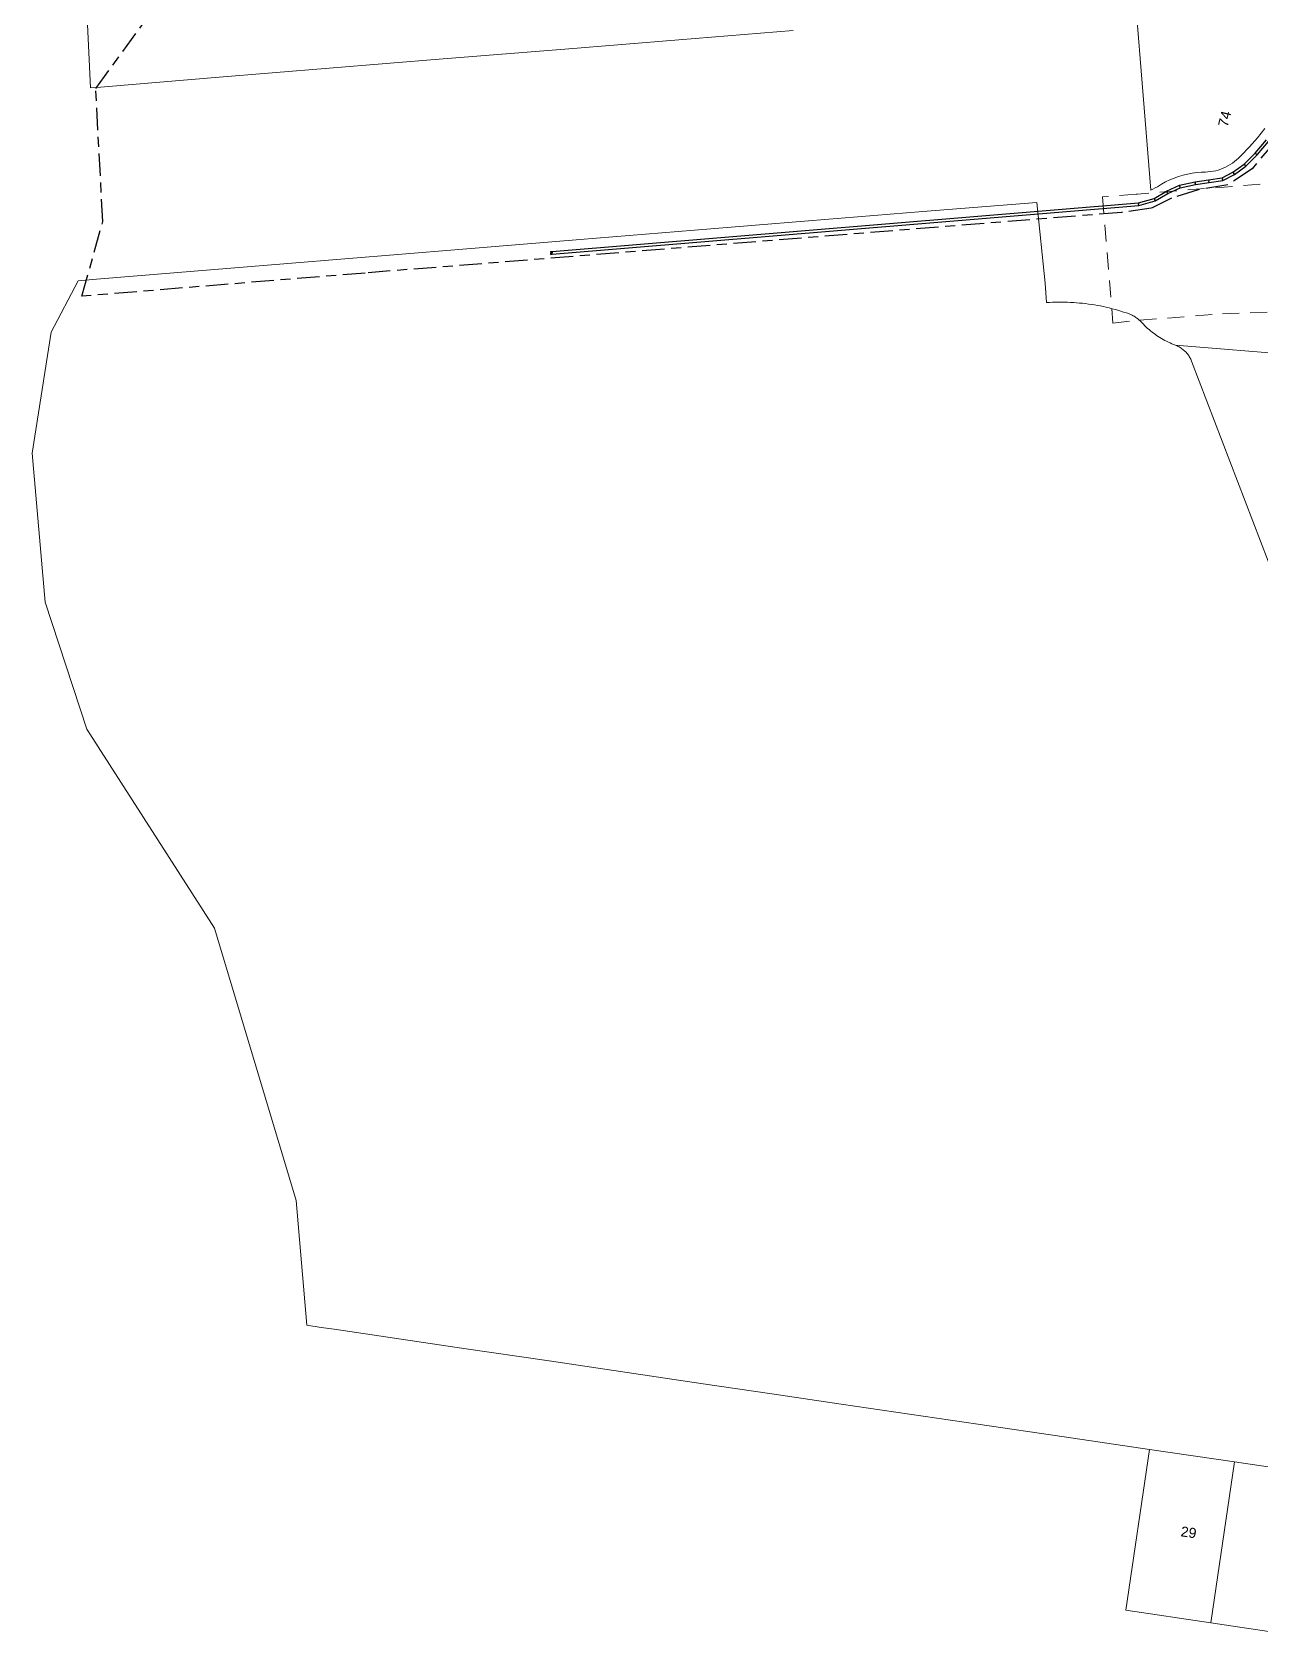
# Model space of a CAD drawing. Header units: metres. Extents: x 308616 to 310825, y 6264327 to 6267194.
# Drawn here: x 308708.2 to 308928.1, y 6266360.5 to 6266647.1 of the extents above; entities that cross this region are included whole.
import ezdxf

# ---------------------------------------------------------------- set-up
doc = ezdxf.new("R2010")
doc.units = ezdxf.units.M
doc.linetypes.add('Cable Exist UG', pattern=[8.2, 4, -1.2, 1.8, -1.2])
doc.linetypes.add('Dash', pattern=[5, 3, -2])
doc.layers.add('_User Miscellaneous9', color=7, linetype='Continuous')
doc.layers.add('Mains_HV_EXT', color=7, linetype='Continuous')
for name, color, linetype, lineweight in [('Cadastre Easements_SP_EXT', 7, 'Continuous', 5), ('Cadastre Land Parcels_SP_EXT', 7, 'Continuous', 5), ('Cadastre Roads_SP_EXT', 7, 'Continuous', 5)]:
    doc.layers.add(name, color=color, linetype=linetype, lineweight=lineweight)
doc.styles.get("Standard").update_dxf_attribs({"font": 'arial.ttf'})

msp = doc.modelspace()

# ---------------------------------------------------------------- linework, layer by layer
at = {"layer": '_User Miscellaneous9'}
for p, q in [((308927.05, 6266625.42), (308929.06, 6266627.79)), ((308927.4, 6266625.09), (308929.43, 6266627.49)), ((308923.07, 6266622), (308925.06, 6266623.44)), ((308925.06, 6266623.44), (308927.05, 6266625.42)), ((308925.06, 6266623.44), (308925.22, 6266623.25)), ((308925.37, 6266623.07), (308927.4, 6266625.09)), ((308927.05, 6266625.42), (308927.23, 6266625.26)), ((308927.4, 6266625.09), (308927.23, 6266625.26)), ((308916.28, 6266620.26), (308918.72, 6266620.63)), ((308918.72, 6266620.63), (308921.12, 6266620.99)), ((308918.72, 6266620.63), (308918.75, 6266620.39)), ((308918.79, 6266620.15), (308921.27, 6266620.53)), ((308921.12, 6266620.99), (308923.07, 6266622)), ((308921.12, 6266620.99), (308921.2, 6266620.76)), ((308921.27, 6266620.53), (308921.2, 6266620.76)), ((308921.27, 6266620.53), (308923.33, 6266621.59)), ((308923.07, 6266622), (308923.2, 6266621.8)), ((308923.33, 6266621.59), (308923.2, 6266621.8)), ((308923.33, 6266621.59), (308925.37, 6266623.07)), ((308925.37, 6266623.07), (308925.22, 6266623.25)), ((308908.98, 6266617.32), (308911.17, 6266618.61)), ((308909.17, 6266616.87), (308911.4, 6266618.18)), ((308911.17, 6266618.61), (308913.5, 6266619.69)), ((308911.17, 6266618.61), (308911.28, 6266618.39)), ((308911.4, 6266618.18), (308911.28, 6266618.39)), ((308911.4, 6266618.18), (308913.65, 6266619.23)), ((308913.5, 6266619.69), (308916.28, 6266620.26)), ((308913.5, 6266619.69), (308913.58, 6266619.46)), ((308913.65, 6266619.23), (308913.58, 6266619.46)), ((308913.65, 6266619.23), (308916.37, 6266619.79)), ((308916.28, 6266620.26), (308916.33, 6266620.02)), ((308916.37, 6266619.79), (308916.33, 6266620.02)), ((308916.37, 6266619.79), (308918.79, 6266620.15)), ((308918.79, 6266620.15), (308918.75, 6266620.39)), ((308801.26, 6266607.82), (308906.15, 6266616.53)), ((308801.3, 6266607.34), (308906.23, 6266616.05)), ((308906.15, 6266616.53), (308908.98, 6266617.32)), ((308906.15, 6266616.53), (308906.19, 6266616.29)), ((308906.23, 6266616.05), (308906.19, 6266616.29)), ((308906.23, 6266616.05), (308909.17, 6266616.87)), ((308908.98, 6266617.32), (308909.07, 6266617.09)), ((308909.17, 6266616.87), (308909.07, 6266617.09)), ((308800.99, 6266607.8), (308801.26, 6266607.82)), ((308800.99, 6266607.8), (308801.01, 6266607.56)), ((308801.03, 6266607.32), (308801.01, 6266607.56)), ((308801.03, 6266607.32), (308801.3, 6266607.34)), ((308801.26, 6266607.82), (308801.28, 6266607.58)), ((308801.3, 6266607.34), (308801.28, 6266607.58))]:
    msp.add_line(p, q, dxfattribs=at)
at = {"layer": 'Cadastre Easements_SP_EXT', "linetype": 'Dash'}
msp.add_lwpolyline([(308906.37, 6266595.55), (308921.18, 6266596.67), (308933.59, 6266597.11), (309008.83, 6266604.04), (309024.56, 6266605.41), (309016.26, 6266627.05), (309008.32, 6266626.41), (308944.68, 6266621.24), (308932.94, 6266620.29), (308905.97, 6266618.1), (308905.77, 6266618.09), (308899.75, 6266617.59), (308901.38, 6266597.64), (308901.57, 6266595.03), (308906.37, 6266595.55)], close=True, dxfattribs=at)
at = {"layer": 'Cadastre Land Parcels_SP_EXT', "linetype": 'Continuous'}
for points in [[(308905.63, 6266652.67), (308908.39, 6266618.77), (308908.39, 6266618.77), (308908.76, 6266619), (308909.15, 6266619.22), (308909.57, 6266619.42), (308910.27, 6266619.86), (308911.01, 6266620.26), (308911.77, 6266620.63), (308912.54, 6266620.95), (308913.33, 6266621.23), (308914.14, 6266621.47), (308914.96, 6266621.67), (308915.79, 6266621.83), (308916.62, 6266621.94), (308917.46, 6266622), (308918.03, 6266622.03), (308918.13, 6266622.03), (308918.6, 6266622.05), (308919.07, 6266622.11), (308919.53, 6266622.18), (308919.99, 6266622.28), (308920.45, 6266622.4), (308920.89, 6266622.55), (308921.33, 6266622.72), (308921.76, 6266622.91), (308922.17, 6266623.13), (308922.58, 6266623.37), (308922.97, 6266623.62), (308923.35, 6266623.9), (308923.72, 6266624.2), (308924.06, 6266624.51), (308924.55, 6266624.99), (308926.04, 6266626.53), (308927.44, 6266628.16), (308928.76, 6266629.85)], [(308995.19, 6266380.7), (308915.68, 6266588.19), (308915.6, 6266588.37), (308915.53, 6266588.55), (308915.44, 6266588.72), (308915.35, 6266588.88), (308915.25, 6266589.05), (308915.15, 6266589.21), (308915.03, 6266589.36), (308914.92, 6266589.52), (308914.8, 6266589.66), (308914.67, 6266589.81), (308914.53, 6266589.94), (308914.39, 6266590.08), (308914.25, 6266590.2), (308914.1, 6266590.32), (308913.95, 6266590.44), (308913.79, 6266590.55), (308913.63, 6266590.65), (308913.47, 6266590.75), (308913.3, 6266590.84), (308913.13, 6266590.92), (308912.95, 6266591), (308912.77, 6266591.07), (308912.45, 6266591.2), (308912.14, 6266591.33), (308911.82, 6266591.47), (308911.51, 6266591.61), (308911.2, 6266591.77), (308910.89, 6266591.93), (308910.59, 6266592.09), (308910.29, 6266592.26), (308910, 6266592.44), (308909.71, 6266592.62), (308909.42, 6266592.82), (308909.14, 6266593.01), (308908.86, 6266593.22), (308908.59, 6266593.42), (308908.32, 6266593.64), (308908.05, 6266593.86), (308907.79, 6266594.08), (308907.54, 6266594.32), (308907.29, 6266594.55), (308907.04, 6266594.8), (308906.8, 6266595.04), (308906.57, 6266595.3), (308906.44, 6266595.43), (308906.3, 6266595.57), (308906.16, 6266595.69), (308906.02, 6266595.82), (308905.87, 6266595.93), (308905.71, 6266596.05), (308905.56, 6266596.15), (308905.39, 6266596.25), (308905.23, 6266596.34), (308905.06, 6266596.43), (308904.89, 6266596.51), (308904.71, 6266596.58), (308904.53, 6266596.65), (308904.03, 6266596.83), (308903.51, 6266597), (308903, 6266597.16), (308902.48, 6266597.31), (308901.97, 6266597.46), (308901.45, 6266597.6), (308900.92, 6266597.73), (308900.4, 6266597.85), (308899.87, 6266597.97), (308899.35, 6266598.08), (308898.82, 6266598.18), (308898.29, 6266598.27), (308897.76, 6266598.35), (308897.22, 6266598.43), (308896.69, 6266598.5), (308896.15, 6266598.56), (308895.62, 6266598.61), (308895.08, 6266598.66), (308894.54, 6266598.7), (308894.01, 6266598.73), (308893.47, 6266598.75), (308892.93, 6266598.76), (308892.39, 6266598.77), (308891.85, 6266598.77), (308891.31, 6266598.76), (308890.78, 6266598.74), (308890.24, 6266598.71), (308889.7, 6266598.68), (308889.45, 6266602.17), (308889.45, 6266602.17), (308888, 6266616.62), (308867.58, 6266614.96), (308847.15, 6266613.29), (308826.73, 6266611.62), (308806.31, 6266609.95), (308784.59, 6266608.17), (308764.16, 6266606.5), (308743.79, 6266604.83), (308719.74, 6266602.86), (308716.48, 6266602.59), (308711.63, 6266593.4), (308708.22, 6266571.77), (308710.54, 6266545.07), (308718, 6266522.41), (308740.86, 6266486.81), (308755.49, 6266438.07), (308757.38, 6266415.78), (308759.97, 6266415.37), (308762.3, 6266415.03), (308785.07, 6266411.67), (308800.76, 6266409.36), (308815.86, 6266407.13), (308828.3, 6266405.3), (308840.59, 6266403.49), (308852.98, 6266401.66), (308865.2, 6266399.86), (308877.44, 6266398.06), (308892.9, 6266395.78), (308908.12, 6266393.53), (308923.37, 6266391.29), (308943.87, 6266388.26)]]:
    msp.add_lwpolyline(points, dxfattribs=at)
for points in [[(308919.13, 6266362.49), (308923.37, 6266391.29), (308908.12, 6266393.53), (308903.88, 6266364.77), (308919.13, 6266362.49)], [(308932.29, 6266360.53), (308943.87, 6266388.27), (308923.37, 6266391.29), (308919.13, 6266362.49), (308932.29, 6266360.53)]]:
    msp.add_lwpolyline(points, close=True, dxfattribs=at)
at = {"layer": 'Cadastre Roads_SP_EXT', "linetype": 'Continuous'}
for points in [[(308717.3, 6266666.2), (308718.67, 6266637.1), (308719.73, 6266637.19), (308721.18, 6266637.31), (308740.99, 6266638.94), (308761.37, 6266640.6), (308781.79, 6266642.28), (308803.51, 6266644.05), (308823.94, 6266645.72), (308844.36, 6266647.39)], [(308934.65, 6266589.28), (308912.77, 6266591.07), (308912.95, 6266591), (308913.13, 6266590.92), (308913.3, 6266590.84), (308913.47, 6266590.75), (308913.63, 6266590.65), (308913.79, 6266590.55), (308913.95, 6266590.44), (308914.1, 6266590.32), (308914.25, 6266590.2), (308914.39, 6266590.08), (308914.53, 6266589.94), (308914.67, 6266589.81), (308914.8, 6266589.66), (308914.92, 6266589.52), (308915.03, 6266589.36), (308915.15, 6266589.21), (308915.25, 6266589.05), (308915.35, 6266588.88), (308915.44, 6266588.72), (308915.53, 6266588.55), (308915.6, 6266588.37), (308915.68, 6266588.19), (308995.19, 6266380.7)]]:
    msp.add_lwpolyline(points, dxfattribs=at)
at = {"layer": 'Mains_HV_EXT', "linetype": 'Cable Exist UG'}
msp.add_lwpolyline([(308942.1, 6266561), (308932.25, 6266586.71), (308930.69, 6266595.06), (308930.92, 6266600.88), (308932.22, 6266609.85), (308934.81, 6266614.09), (308938.34, 6266618.11), (308941.91, 6266622.58), (308930.68, 6266627.54), (308926.49, 6266622.62), (308922.18, 6266619.78), (308916.87, 6266618.88), (308912.09, 6266617.36), (308908.43, 6266615.55), (308903.1, 6266614.8), (308767.81, 6266603.98), (308717.13, 6266599.83), (308720.87, 6266613.18), (308719.62, 6266636.98), (308733.6, 6266656.13)], dxfattribs=at)

# ---------------------------------------------------------------- texts
at = {"layer": 'Cadastre Land Parcels_SP_EXT'}
for s, rotation, p in [('74', 76.1715, (308922.12, 6266629.99)), ('29', 351.6092, (308913.63, 6266378.02))]:
    msp.add_text(s, height=1.8, rotation=rotation, dxfattribs=at).set_placement(p)

doc.saveas('drawing.dxf')
